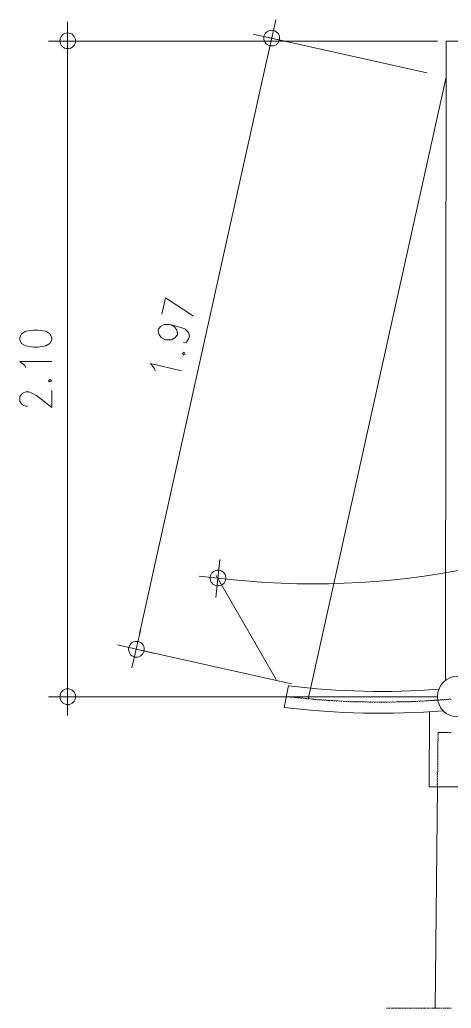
# Model space of a CAD drawing. Header units: millimetres. Extents: x 2928 to 3112, y 1220 to 1280.
# Drawn here: x 3032.37 to 3035.09, y 1266.5 to 1272.72 of the extents above; entities that cross this region are included whole.
import ezdxf

# ---------------------------------------------------------------- set-up
doc = ezdxf.new("R2010")
doc.units = ezdxf.units.MM

msp = doc.modelspace()

# ---------------------------------------------------------------- linework, layer by layer
at = {"color": 7, "linetype": 'Continuous', "lineweight": 20, "true_color": 0x000007}
for points in [[(3032.66857, 1272.47158), (3032.66857, 1272.71141), (3032.66857, 1272.71141)], [(3033.93056, 1272.48977), (3033.98184, 1272.72464), (3033.98184, 1272.72464)], [(3033.83959, 1272.63367), (3034.07446, 1272.58074), (3034.07446, 1272.58074)], [(3032.54783, 1272.59067), (3032.78931, 1272.59067), (3032.78931, 1272.59067)], [(3033.46414, 1270.85729), (3033.28716, 1270.97307), (3033.264, 1270.86886)], [(3033.31693, 1270.80436), (3033.3434, 1270.78947), (3033.35828, 1270.76962), (3033.36324, 1270.74647), (3033.36159, 1270.7382), (3033.3467, 1270.72001), (3033.3252, 1270.70843), (3033.29543, 1270.70677), (3033.28716, 1270.70843), (3033.25904, 1270.72331), (3033.24416, 1270.74316), (3033.24085, 1270.76632), (3033.2425, 1270.77459), (3033.25573, 1270.79278), (3033.27889, 1270.80436), (3033.31693, 1270.80436), (3033.36324, 1270.79278), (3033.4079, 1270.77624), (3033.43271, 1270.75474), (3033.43767, 1270.72993), (3033.43271, 1270.71504), (3033.41948, 1270.69354), (3033.39963, 1270.69189)], [(3032.40558, 1270.5331), (3032.39731, 1270.54799), (3032.36754, 1270.57115), (3032.56933, 1270.57115)], [(3033.22265, 1270.5116), (3033.21604, 1270.52814), (3033.19288, 1270.55791), (3033.38805, 1270.51326)], [(3032.41716, 1270.28997), (3032.40558, 1270.28997), (3032.38739, 1270.29658), (3032.37912, 1270.30485), (3032.36754, 1270.31974), (3032.36754, 1270.35117), (3032.37912, 1270.36605), (3032.38739, 1270.37267), (3032.40558, 1270.38094), (3032.42543, 1270.38094), (3032.44363, 1270.37267), (3032.4734, 1270.35778), (3032.56933, 1270.2817), (3032.56933, 1270.38921)], [(3033.60473, 1269.08421), (3033.62954, 1269.32404), (3033.62954, 1269.32404)], [(3033.73539, 1269.19337), (3033.49887, 1269.21818), (3033.49887, 1269.21818)], [(3033.12838, 1268.87581), (3033.07545, 1268.64094), (3033.07545, 1268.64094)], [(3033.21935, 1268.73191), (3032.98448, 1268.78484), (3032.98448, 1268.78484)], [(3032.66857, 1268.57974), (3032.66857, 1268.33992), (3032.66857, 1268.33992)], [(3032.78931, 1268.459), (3032.54783, 1268.459), (3032.54783, 1268.459)]]:
    msp.add_lwpolyline(points, dxfattribs=at)
at = {"color": 253, "linetype": 'Continuous', "lineweight": 5, "true_color": 0x9a9a9a}
for points in [[(3035.00235, 1272.59067), (3032.64707, 1272.59067), (3032.64707, 1272.59067)], [(3034.93453, 1272.39053), (3033.93718, 1272.61217), (3033.93718, 1272.61217)], [(3033.93387, 1272.50962), (3033.12342, 1268.85431), (3033.12342, 1268.85431)], [(3032.66857, 1268.5599), (3032.66857, 1272.49143), (3032.66857, 1272.49143)], [(3033.98514, 1268.56817), (3033.60638, 1269.22315), (3033.60638, 1269.22315)], [(3034.08107, 1268.54005), (3033.08207, 1268.76168), (3033.08207, 1268.76168)], [(3035.00235, 1268.459), (3032.64707, 1268.459), (3032.64707, 1268.459)]]:
    msp.add_lwpolyline(points, dxfattribs=at)
at = {"color": 7, "linetype": 'Continuous', "lineweight": 5, "true_color": 0x000007}
for points in [[(3035.20248, 1268.56486), (3035.19917, 1272.59067), (3035.05693, 1272.59067), (3035.05197, 1268.56486)], [(3034.18693, 1268.44412), (3035.05693, 1272.36242), (3035.05693, 1272.36242)], [(3034.03476, 1268.39119), (3034.06288, 1268.52847), (3034.06288, 1268.52847)], [(3035.25706, 1268.39119), (3035.30503, 1268.39119), (3035.30172, 1267.89168), (3034.94942, 1267.89168), (3034.95107, 1268.36307)], [(3034.98746, 1266.49572), (3035.00235, 1267.89168), (3035.00235, 1267.89168)]]:
    msp.add_lwpolyline(points, dxfattribs=at)
at = {"color": 7, "linetype": 'Continuous', "lineweight": 20, "true_color": 0x000007}
for points in [[(3032.36754, 1270.70843), (3032.37912, 1270.68527), (3032.40558, 1270.67039), (3032.4552, 1270.66212), (3032.48167, 1270.66212), (3032.53129, 1270.67039), (3032.55775, 1270.68527), (3032.56933, 1270.70843), (3032.56933, 1270.72331), (3032.55775, 1270.74647), (3032.53129, 1270.76135), (3032.48167, 1270.76797), (3032.4552, 1270.76797), (3032.40558, 1270.76135), (3032.37912, 1270.74647), (3032.36754, 1270.72331)], [(3033.39467, 1270.62242), (3033.40129, 1270.61415), (3033.41121, 1270.61746), (3033.40459, 1270.62904)], [(3032.54948, 1270.44875), (3032.55775, 1270.44214), (3032.56933, 1270.44875), (3032.55775, 1270.45702)]]:
    msp.add_lwpolyline(points, close=True, dxfattribs=at)
at = {"color": 252, "linetype": 'Continuous', "lineweight": 13, "true_color": 0x989898}
for points in [[(3034.04965, 1268.46066), (3034.05461, 1268.459), (3034.05461, 1268.459)], [(3034.05957, 1268.459), (3034.05792, 1268.46066), (3034.05792, 1268.46066)], [(3034.06288, 1268.459), (3034.0695, 1268.459), (3034.0695, 1268.459)], [(3034.07446, 1268.4557), (3034.0728, 1268.45735), (3034.0728, 1268.45735)], [(3034.08934, 1268.4557), (3034.08769, 1268.45735), (3034.08769, 1268.45735)], [(3034.07777, 1268.4557), (3034.08438, 1268.4557), (3034.08438, 1268.4557)], [(3034.09265, 1268.4557), (3034.09927, 1268.45404), (3034.09927, 1268.45404)], [(3034.10423, 1268.45404), (3034.10258, 1268.4557), (3034.10258, 1268.4557)], [(3034.10754, 1268.45404), (3034.11415, 1268.45239), (3034.11415, 1268.45239)], [(3034.11912, 1268.45239), (3034.11746, 1268.45404), (3034.11746, 1268.45404)], [(3034.12242, 1268.45239), (3034.12904, 1268.45239), (3034.12904, 1268.45239)], [(3034.134, 1268.45239), (3034.13235, 1268.45404), (3034.13235, 1268.45404)], [(3034.13731, 1268.44908), (3034.14393, 1268.44908), (3034.14393, 1268.44908)], [(3034.14889, 1268.44908), (3034.14723, 1268.45239), (3034.14723, 1268.45239)], [(3034.1522, 1268.44908), (3034.15881, 1268.44743), (3034.15881, 1268.44743)], [(3034.16377, 1268.44743), (3034.16212, 1268.44908), (3034.16212, 1268.44908)], [(3034.16708, 1268.44743), (3034.1737, 1268.44743), (3034.1737, 1268.44743)], [(3034.17866, 1268.44577), (3034.17535, 1268.44743), (3034.17535, 1268.44743)], [(3034.18197, 1268.44577), (3034.18858, 1268.44577), (3034.18858, 1268.44577)], [(3034.19355, 1268.44577), (3034.19024, 1268.44743), (3034.19024, 1268.44743)], [(3034.19685, 1268.44577), (3034.20512, 1268.44412), (3034.20512, 1268.44412)], [(3034.20843, 1268.44412), (3034.20512, 1268.44577), (3034.20512, 1268.44577)], [(3034.21174, 1268.44412), (3034.22001, 1268.44412), (3034.22001, 1268.44412)], [(3034.22166, 1268.44081), (3034.22001, 1268.44246), (3034.22001, 1268.44246)], [(3034.22663, 1268.44081), (3034.2349, 1268.44081), (3034.2349, 1268.44081)], [(3034.23655, 1268.44081), (3034.2349, 1268.44246), (3034.2349, 1268.44246)], [(3034.24151, 1268.43916), (3034.24813, 1268.43916), (3034.24978, 1268.43916)], [(3034.25144, 1268.43916), (3034.24978, 1268.44081), (3034.24978, 1268.44081)], [(3034.2564, 1268.43916), (3034.26467, 1268.43916), (3034.26467, 1268.43916)], [(3034.26963, 1268.43916), (3034.26798, 1268.44081), (3034.26798, 1268.44081)], [(3034.27128, 1268.43916), (3034.27955, 1268.4375), (3034.27955, 1268.4375)], [(3034.28451, 1268.4375), (3034.28121, 1268.43916), (3034.28121, 1268.43916)], [(3034.28617, 1268.4375), (3034.29444, 1268.4375), (3034.29444, 1268.4375)], [(3034.2994, 1268.4375), (3034.29609, 1268.43916), (3034.29609, 1268.43916)], [(3034.30105, 1268.4375), (3034.30932, 1268.43419), (3034.30932, 1268.43419)], [(3034.31429, 1268.43419), (3034.31098, 1268.4375), (3034.31098, 1268.4375)], [(3034.31759, 1268.43419), (3034.32421, 1268.43419), (3034.32421, 1268.43419)], [(3034.32752, 1268.43419), (3034.32586, 1268.4375), (3034.32586, 1268.4375)], [(3034.33248, 1268.43419), (3034.3391, 1268.43419), (3034.3391, 1268.43419)], [(3034.3424, 1268.43419), (3034.34075, 1268.4375), (3034.34075, 1268.4375)], [(3034.34737, 1268.43254), (3034.35398, 1268.43254), (3034.35398, 1268.43254)], [(3034.35729, 1268.43254), (3034.35564, 1268.43419), (3034.35564, 1268.43419)], [(3034.36225, 1268.43254), (3034.36887, 1268.43254), (3034.36887, 1268.43254)], [(3034.37218, 1268.43254), (3034.37052, 1268.43419), (3034.37052, 1268.43419)], [(3034.37714, 1268.43254), (3034.38375, 1268.43089), (3034.38375, 1268.43089)], [(3034.38706, 1268.43089), (3034.38541, 1268.43254), (3034.38541, 1268.43254)], [(3034.39202, 1268.43089), (3034.39864, 1268.43089), (3034.39864, 1268.43089)], [(3034.40195, 1268.43089), (3034.40029, 1268.43254), (3034.40029, 1268.43254)], [(3034.40691, 1268.43089), (3034.41518, 1268.42923), (3034.41518, 1268.42923)], [(3034.41683, 1268.42923), (3034.41518, 1268.43089), (3034.41518, 1268.43089)], [(3034.4218, 1268.42923), (3034.43007, 1268.42923), (3034.43007, 1268.42923)], [(3034.43172, 1268.42923), (3034.43007, 1268.43089), (3034.43007, 1268.43089)], [(3034.43668, 1268.42923), (3034.44495, 1268.42923), (3034.44495, 1268.42923)], [(3034.44661, 1268.42923), (3034.44495, 1268.43089), (3034.44495, 1268.43089)], [(3034.45157, 1268.42592), (3034.45984, 1268.42592), (3034.45984, 1268.42592)], [(3034.46315, 1268.42592), (3034.46149, 1268.42758), (3034.46149, 1268.42758)], [(3034.46645, 1268.42592), (3034.47472, 1268.42592), (3034.47472, 1268.42592)], [(3034.47803, 1268.42592), (3034.47638, 1268.42758), (3034.47638, 1268.42758)], [(3034.48134, 1268.42592), (3034.48961, 1268.42592), (3034.48961, 1268.42592)], [(3034.49292, 1268.42592), (3034.49126, 1268.42758), (3034.49126, 1268.42758)], [(3034.49623, 1268.42592), (3034.5045, 1268.42592), (3034.5045, 1268.42592)], [(3034.5078, 1268.42592), (3034.50615, 1268.42758), (3034.50615, 1268.42758)], [(3034.51277, 1268.42592), (3034.51938, 1268.42592), (3034.51938, 1268.42592)], [(3034.52269, 1268.42592), (3034.52104, 1268.42758), (3034.52104, 1268.42758)], [(3034.52765, 1268.42592), (3034.53427, 1268.42592), (3034.53427, 1268.42592)], [(3034.53758, 1268.42592), (3034.53592, 1268.42758), (3034.53592, 1268.42758)], [(3034.54254, 1268.42592), (3034.54915, 1268.42592), (3034.54915, 1268.42592)], [(3034.55246, 1268.42592), (3034.55081, 1268.42758), (3034.55081, 1268.42758)], [(3034.55742, 1268.42592), (3034.56404, 1268.42427), (3034.56404, 1268.42427)], [(3034.56735, 1268.42427), (3034.56569, 1268.42592), (3034.56569, 1268.42592)], [(3034.57231, 1268.42427), (3034.57892, 1268.42427), (3034.57892, 1268.42427)], [(3034.58223, 1268.42427), (3034.58058, 1268.42592), (3034.58058, 1268.42592)], [(3034.58719, 1268.42427), (3034.59546, 1268.42427), (3034.59546, 1268.42427)], [(3034.59712, 1268.42427), (3034.59546, 1268.42592), (3034.59546, 1268.42592)], [(3034.60208, 1268.42427), (3034.61035, 1268.42427), (3034.61035, 1268.42427)], [(3034.612, 1268.42427), (3034.61035, 1268.42592), (3034.61035, 1268.42592)], [(3034.61697, 1268.42427), (3034.62524, 1268.42427), (3034.62524, 1268.42427)], [(3034.62689, 1268.42427), (3034.62524, 1268.42592), (3034.62524, 1268.42592)], [(3034.63185, 1268.42427), (3034.64012, 1268.42427), (3034.64012, 1268.42427)], [(3034.64343, 1268.42427), (3034.64178, 1268.42592), (3034.64178, 1268.42592)], [(3034.64508, 1268.42427), (3034.65005, 1268.42427), (3034.65501, 1268.42427)], [(3034.65832, 1268.42427), (3034.65666, 1268.42592), (3034.65666, 1268.42592)], [(3034.65997, 1268.42427), (3034.66989, 1268.42427), (3034.66989, 1268.42427)], [(3034.6732, 1268.42427), (3034.67155, 1268.42592), (3034.67155, 1268.42592)], [(3034.67486, 1268.42427), (3034.68478, 1268.42427), (3034.68478, 1268.42427)], [(3034.68809, 1268.42427), (3034.68643, 1268.42592), (3034.68643, 1268.42592)], [(3034.69305, 1268.42427), (3034.69801, 1268.42427), (3034.69801, 1268.42427)], [(3034.70297, 1268.42427), (3034.70132, 1268.42592), (3034.70132, 1268.42592)], [(3034.70794, 1268.42427), (3034.7129, 1268.42427), (3034.7129, 1268.42427)], [(3034.71786, 1268.42427), (3034.71621, 1268.42592), (3034.71621, 1268.42592)], [(3034.72282, 1268.42427), (3034.72778, 1268.42427), (3034.72778, 1268.42427)], [(3034.73275, 1268.42427), (3034.73109, 1268.42592), (3034.73109, 1268.42592)], [(3034.73771, 1268.42427), (3034.74267, 1268.42592), (3034.74267, 1268.42592)], [(3034.74763, 1268.42592), (3034.74598, 1268.42758), (3034.74598, 1268.42758)], [(3034.75094, 1268.42592), (3034.75756, 1268.42592), (3034.75756, 1268.42592)], [(3034.76252, 1268.42592), (3034.76086, 1268.42758), (3034.76086, 1268.42758)], [(3034.76583, 1268.42592), (3034.77575, 1268.42592), (3034.77575, 1268.42592)], [(3034.7774, 1268.42592), (3034.77575, 1268.42758), (3034.77575, 1268.42758)], [(3034.78071, 1268.42592), (3034.79064, 1268.42592), (3034.79064, 1268.42592)], [(3034.79229, 1268.42592), (3034.79064, 1268.42758), (3034.79064, 1268.42758)], [(3034.7956, 1268.42592), (3034.80387, 1268.42592), (3034.80387, 1268.42592)], [(3034.80718, 1268.42592), (3034.80552, 1268.42758), (3034.80552, 1268.42758)], [(3034.81048, 1268.42592), (3034.81875, 1268.42592), (3034.81875, 1268.42592)], [(3034.82372, 1268.42592), (3034.82206, 1268.42758), (3034.82206, 1268.42758)], [(3034.82537, 1268.42592), (3034.83364, 1268.42592), (3034.83364, 1268.42592)], [(3034.8386, 1268.42592), (3034.83695, 1268.42758), (3034.83695, 1268.42758)], [(3034.84026, 1268.42923), (3034.84853, 1268.42923), (3034.84853, 1268.42923)], [(3034.85349, 1268.42923), (3034.85183, 1268.43089), (3034.85183, 1268.43089)], [(3034.85679, 1268.42923), (3034.86341, 1268.42923), (3034.86341, 1268.42923)], [(3034.86837, 1268.42923), (3034.86672, 1268.43089), (3034.86672, 1268.43089)], [(3034.87168, 1268.42923), (3034.8783, 1268.42923), (3034.8783, 1268.42923)], [(3034.88326, 1268.43089), (3034.8816, 1268.43254), (3034.8816, 1268.43254)], [(3034.88657, 1268.43089), (3034.89318, 1268.43089), (3034.89318, 1268.43089)], [(3034.89814, 1268.43089), (3034.89649, 1268.43254), (3034.89649, 1268.43254)], [(3034.90145, 1268.43089), (3034.90807, 1268.43089), (3034.90807, 1268.43089)], [(3034.91303, 1268.43089), (3034.91138, 1268.43254), (3034.91138, 1268.43254)], [(3034.91634, 1268.43089), (3034.92295, 1268.43254), (3034.92295, 1268.43254)], [(3034.92792, 1268.43254), (3034.92626, 1268.43419), (3034.92626, 1268.43419)], [(3034.93122, 1268.43254), (3034.93784, 1268.43254), (3034.93784, 1268.43254)], [(3034.9428, 1268.43254), (3034.94115, 1268.43419), (3034.94115, 1268.43419)], [(3034.94611, 1268.43254), (3034.95273, 1268.43419), (3034.95273, 1268.43419)], [(3034.95769, 1268.43419), (3034.95603, 1268.4375), (3034.95603, 1268.4375)], [(3034.961, 1268.43419), (3034.96927, 1268.43419), (3034.96927, 1268.43419)], [(3034.97257, 1268.43419), (3034.96927, 1268.4375), (3034.96927, 1268.4375)], [(3034.97588, 1268.43419), (3034.98415, 1268.43419), (3034.98415, 1268.43419)], [(3034.98746, 1268.4375), (3034.98415, 1268.43916), (3034.98415, 1268.43916)], [(3034.99077, 1268.4375), (3034.99904, 1268.4375), (3034.99904, 1268.4375)], [(3035.00235, 1268.4375), (3034.99904, 1268.43916), (3034.99904, 1268.43916)], [(3035.00565, 1268.4375), (3035.01392, 1268.4375), (3035.01392, 1268.4375)], [(3035.01889, 1268.4375), (3035.01723, 1268.43916), (3035.01723, 1268.43916)], [(3035.02054, 1268.43916), (3035.02881, 1268.43916), (3035.02881, 1268.43916)], [(3035.03377, 1268.43916), (3035.03212, 1268.44081), (3035.03212, 1268.44081)], [(3035.03543, 1268.43916), (3035.0437, 1268.43916), (3035.0437, 1268.43916)], [(3035.04866, 1268.43916), (3035.047, 1268.44081), (3035.047, 1268.44081)], [(3035.05031, 1268.43916), (3035.05197, 1268.43916), (3035.05858, 1268.44081)], [(3035.06354, 1268.44081), (3035.06189, 1268.44246), (3035.06189, 1268.44246)], [(3035.06685, 1268.44081), (3035.07347, 1268.44081), (3035.07347, 1268.44081)], [(3035.07843, 1268.44412), (3035.07512, 1268.44577), (3035.07512, 1268.44577)], [(3035.08174, 1268.44412), (3035.08835, 1268.44412), (3035.08835, 1268.44412)], [(3035.00565, 1268.21917), (3035.004, 1268.22083), (3035.004, 1268.22083)], [(3035.00565, 1268.23406), (3035.01062, 1268.23406), (3035.01062, 1268.23406)], [(3035.00565, 1268.23406), (3035.00565, 1268.22248), (3035.00565, 1268.22248)], [(3035.00565, 1268.21421), (3035.00565, 1268.20925), (3035.00565, 1268.20925)], [(3035.01227, 1268.23406), (3035.01062, 1268.23571), (3035.01062, 1268.23571)], [(3035.01558, 1268.23406), (3035.0255, 1268.23406), (3035.0255, 1268.23406)], [(3035.02716, 1268.23406), (3035.0255, 1268.23571), (3035.0255, 1268.23571)], [(3035.03046, 1268.23406), (3035.04039, 1268.23406), (3035.04039, 1268.23406)], [(3035.0437, 1268.23406), (3035.04204, 1268.23571), (3035.04204, 1268.23571)], [(3035.04535, 1268.23406), (3035.05527, 1268.23406), (3035.05527, 1268.23406)], [(3035.05858, 1268.23406), (3035.05693, 1268.23571), (3035.05693, 1268.23571)], [(3035.06024, 1268.23406), (3035.06851, 1268.23406), (3035.06851, 1268.23406)], [(3035.07347, 1268.23406), (3035.07181, 1268.23571), (3035.07181, 1268.23571)], [(3035.07512, 1268.23406), (3035.08339, 1268.23406), (3035.08339, 1268.23406)], [(3035.08835, 1268.23406), (3035.0867, 1268.23571), (3035.0867, 1268.23571)], [(3035.004, 1268.17452), (3035.00235, 1268.17617), (3035.00235, 1268.17617)], [(3035.004, 1268.15963), (3035.00235, 1268.16129), (3035.00235, 1268.16129)], [(3035.004, 1268.14475), (3035.00235, 1268.1464), (3035.00235, 1268.1464)], [(3035.00565, 1268.20429), (3035.004, 1268.20594), (3035.004, 1268.20594)], [(3035.00565, 1268.1894), (3035.004, 1268.19106), (3035.004, 1268.19106)], [(3035.004, 1268.16956), (3035.004, 1268.16459), (3035.004, 1268.16459)], [(3035.004, 1268.15632), (3035.004, 1268.14971), (3035.004, 1268.14971)], [(3035.00565, 1268.19933), (3035.00565, 1268.19436), (3035.00565, 1268.19436)], [(3035.00565, 1268.18444), (3035.00565, 1268.17948), (3035.00565, 1268.17948)], [(3035.004, 1268.12986), (3035.00235, 1268.13151), (3035.00235, 1268.13151)], [(3035.004, 1268.11497), (3035.00235, 1268.11663), (3035.00235, 1268.11663)], [(3035.004, 1268.10009), (3035.00235, 1268.10174), (3035.00235, 1268.10174)], [(3035.004, 1268.08355), (3035.00235, 1268.0852), (3035.00235, 1268.0852)], [(3035.004, 1268.14144), (3035.004, 1268.13482), (3035.004, 1268.13482)], [(3035.004, 1268.12655), (3035.004, 1268.11663), (3035.004, 1268.11663)], [(3035.004, 1268.11167), (3035.004, 1268.1034), (3035.004, 1268.1034)], [(3035.004, 1268.09678), (3035.004, 1268.08851), (3035.004, 1268.08851)], [(3035.004, 1268.06866), (3035.00235, 1268.07032), (3035.00235, 1268.07032)], [(3035.004, 1268.05378), (3035.00235, 1268.05543), (3035.00235, 1268.05543)], [(3035.004, 1268.03889), (3035.00235, 1268.04054), (3035.00235, 1268.04054)], [(3035.004, 1268.024), (3035.00235, 1268.02566), (3035.00235, 1268.02566)], [(3035.004, 1268.08189), (3035.004, 1268.07362), (3035.004, 1268.07362)], [(3035.004, 1268.06701), (3035.004, 1268.05874), (3035.004, 1268.05874)], [(3035.004, 1268.05212), (3035.004, 1268.04385), (3035.004, 1268.04385)], [(3035.004, 1268.03558), (3035.004, 1268.02897), (3035.004, 1268.02897)], [(3035.00235, 1267.97935), (3034.99904, 1267.981), (3034.99904, 1267.981)], [(3035.00235, 1267.96446), (3034.99904, 1267.96611), (3034.99904, 1267.96611)], [(3035.004, 1268.00912), (3035.00235, 1268.01077), (3035.00235, 1268.01077)], [(3035.004, 1267.99423), (3035.00235, 1267.99589), (3035.00235, 1267.99589)], [(3035.00235, 1267.97604), (3035.00235, 1267.96942), (3035.00235, 1267.96942)], [(3035.00235, 1267.96115), (3035.00235, 1267.95288), (3035.00235, 1267.95288)], [(3035.004, 1268.0207), (3035.004, 1268.01408), (3035.004, 1268.01408)], [(3035.004, 1268.00581), (3035.004, 1267.99919), (3035.004, 1267.99919)], [(3035.004, 1267.99092), (3035.004, 1267.98431), (3035.004, 1267.98431)], [(3035.00235, 1267.94957), (3034.99904, 1267.95123), (3034.99904, 1267.95123)], [(3035.00235, 1267.93469), (3034.99904, 1267.938), (3034.99904, 1267.938)], [(3035.00235, 1267.9198), (3034.99904, 1267.92311), (3034.99904, 1267.92311)], [(3035.00235, 1267.90326), (3034.99904, 1267.90492), (3034.99904, 1267.90492)], [(3035.00235, 1267.94627), (3035.00235, 1267.938), (3035.00235, 1267.938)], [(3035.00235, 1267.93138), (3035.00235, 1267.92311), (3035.00235, 1267.92311)], [(3035.00235, 1267.91649), (3035.00235, 1267.90822), (3035.00235, 1267.90822)], [(3035.00235, 1267.90161), (3035.00235, 1267.89168), (3035.00235, 1267.89168)], [(3034.68147, 1266.49572), (3034.67816, 1266.49572), (3034.67816, 1266.49572)], [(3034.6947, 1266.49572), (3034.68643, 1266.49572), (3034.68643, 1266.49572)], [(3034.70463, 1266.49572), (3034.69801, 1266.49572), (3034.69801, 1266.49572)], [(3034.71621, 1266.49572), (3034.70959, 1266.49572), (3034.70959, 1266.49572)], [(3034.72778, 1266.49572), (3034.71951, 1266.49572), (3034.71951, 1266.49572)], [(3034.73936, 1266.49572), (3034.73109, 1266.49572), (3034.73109, 1266.49572)], [(3034.74929, 1266.49572), (3034.74267, 1266.49572), (3034.74267, 1266.49572)], [(3034.76252, 1266.49572), (3034.75425, 1266.49572), (3034.75425, 1266.49572)], [(3034.77244, 1266.49572), (3034.76417, 1266.49572), (3034.76417, 1266.49572)], [(3034.78402, 1266.49572), (3034.7774, 1266.49572), (3034.7774, 1266.49572)], [(3034.7956, 1266.49572), (3034.78733, 1266.49572), (3034.78733, 1266.49572)], [(3034.80718, 1266.49572), (3034.79891, 1266.49572), (3034.79891, 1266.49572)], [(3034.8171, 1266.49572), (3034.81048, 1266.49572), (3034.81048, 1266.49572)], [(3034.83033, 1266.49572), (3034.82206, 1266.49572), (3034.82206, 1266.49572)], [(3034.84026, 1266.49572), (3034.83199, 1266.49572), (3034.83199, 1266.49572)], [(3034.85183, 1266.49572), (3034.84522, 1266.49572), (3034.84522, 1266.49572)], [(3034.86176, 1266.49572), (3034.85514, 1266.49572), (3034.85514, 1266.49572)], [(3034.87499, 1266.49572), (3034.86672, 1266.49572), (3034.86672, 1266.49572)], [(3034.88491, 1266.49572), (3034.8783, 1266.49572), (3034.8783, 1266.49572)], [(3034.89649, 1266.49572), (3034.88987, 1266.49572), (3034.88987, 1266.49572)], [(3034.90807, 1266.49572), (3034.8998, 1266.49572), (3034.8998, 1266.49572)], [(3034.91965, 1266.49572), (3034.91303, 1266.49572), (3034.91303, 1266.49572)], [(3034.92957, 1266.49572), (3034.92295, 1266.49572), (3034.92295, 1266.49572)], [(3034.9428, 1266.49572), (3034.93453, 1266.49572), (3034.93453, 1266.49572)], [(3034.95273, 1266.49572), (3034.94446, 1266.49572), (3034.94446, 1266.49572)], [(3034.96265, 1266.49572), (3034.95769, 1266.49572), (3034.95769, 1266.49572)], [(3034.97588, 1266.49572), (3034.96761, 1266.49572), (3034.96761, 1266.49572)], [(3034.98746, 1266.49572), (3034.97754, 1266.49572), (3034.97754, 1266.49572)], [(3034.99738, 1266.49572), (3034.99077, 1266.49572), (3034.99077, 1266.49572)], [(3035.01062, 1266.49572), (3035.00235, 1266.49572), (3035.00235, 1266.49572)], [(3035.02054, 1266.49572), (3035.01227, 1266.49572), (3035.01227, 1266.49572)], [(3035.03046, 1266.49572), (3035.0255, 1266.49572), (3035.0255, 1266.49572)], [(3035.0437, 1266.49572), (3035.03543, 1266.49572), (3035.03543, 1266.49572)], [(3035.05527, 1266.49572), (3035.04535, 1266.49572), (3035.04535, 1266.49572)], [(3035.0652, 1266.49572), (3035.05858, 1266.49572), (3035.05858, 1266.49572)], [(3035.07512, 1266.49572), (3035.06851, 1266.49572), (3035.06851, 1266.49572)], [(3035.08835, 1266.49572), (3035.08008, 1266.49572), (3035.08008, 1266.49572)]]:
    msp.add_lwpolyline(points, dxfattribs=at)
at = {"color": 7, "linetype": 'Continuous', "lineweight": 20, "true_color": 0x000007}
for points in [[(3032.67022, 1272.64194), (3032.6421, 1272.64194), (3032.6206, 1272.61878), (3032.6206, 1272.59232), (3032.6206, 1272.59232), (3032.6206, 1272.5642), (3032.6421, 1272.5427), (3032.67022, 1272.5427), (3032.67022, 1272.5427), (3032.69669, 1272.5427), (3032.71984, 1272.5642), (3032.71984, 1272.59232), (3032.71984, 1272.59232), (3032.71984, 1272.61878), (3032.69669, 1272.64194), (3032.67022, 1272.64194)], [(3033.96695, 1272.65683), (3033.94049, 1272.66344), (3033.91402, 1272.6469), (3033.90741, 1272.62044), (3033.90741, 1272.62044), (3033.90244, 1272.59232), (3033.91898, 1272.56586), (3033.94545, 1272.56089), (3033.94545, 1272.56089), (3033.97357, 1272.55428), (3034.00003, 1272.57082), (3034.00499, 1272.59728), (3034.00499, 1272.59728), (3034.01161, 1272.6254), (3033.99507, 1272.65186), (3033.96695, 1272.65683)], [(3033.56834, 1269.21157), (3033.56503, 1269.1851), (3033.58488, 1269.16029), (3033.613, 1269.15699), (3033.613, 1269.15699), (3033.63946, 1269.15368), (3033.66427, 1269.17353), (3033.66758, 1269.20164), (3033.66758, 1269.20164), (3033.67089, 1269.22811), (3033.65104, 1269.25292), (3033.62292, 1269.25623), (3033.62292, 1269.25623), (3033.59646, 1269.25953), (3033.57165, 1269.23969), (3033.56834, 1269.21157)], [(3033.09199, 1268.70876), (3033.12011, 1268.70379), (3033.14657, 1268.72033), (3033.15153, 1268.7468), (3033.15153, 1268.7468), (3033.15815, 1268.77326), (3033.14161, 1268.79972), (3033.11515, 1268.80634), (3033.11515, 1268.80634), (3033.08703, 1268.81296), (3033.06056, 1268.79476), (3033.0556, 1268.7683), (3033.0556, 1268.7683), (3033.04899, 1268.74184), (3033.06553, 1268.71537), (3033.09199, 1268.70876)], [(3032.67022, 1268.40938), (3032.69669, 1268.40938), (3032.71984, 1268.43254), (3032.71984, 1268.459), (3032.71984, 1268.459), (3032.71984, 1268.48712), (3032.69669, 1268.50862), (3032.67022, 1268.50862), (3032.67022, 1268.50862), (3032.6421, 1268.50862), (3032.6206, 1268.48712), (3032.6206, 1268.459), (3032.6206, 1268.459), (3032.6206, 1268.43254), (3032.6421, 1268.40938), (3032.67022, 1268.40938)]]:
    msp.add_open_spline(points, degree=3, knots=[0, 0, 0, 0, 0.0625, 0.0625, 0.0625, 0.062501, 0.125, 0.125, 0.125, 0.125001, 0.1875, 0.1875, 0.1875, 0.187501, 1, 1, 1, 1], dxfattribs=at)
at = {"color": 253, "linetype": 'Continuous', "lineweight": 5, "true_color": 0x9a9a9a}
msp.add_open_spline([(3033.7172, 1269.19503), (3035.85746, 1268.98001), (3037.89683, 1270.15765), (3038.7784, 1272.12093)], degree=3, dxfattribs=at)
at = {"color": 7, "linetype": 'Continuous', "lineweight": 5, "true_color": 0x000007}
msp.add_open_spline([(3035.25706, 1268.459), (3035.25706, 1268.53012), (3035.20082, 1268.58801), (3035.1297, 1268.58801), (3035.1297, 1268.58801), (3035.05858, 1268.58801), (3035.00235, 1268.53012), (3035.00235, 1268.459), (3035.00235, 1268.459), (3035.00235, 1268.38788), (3035.05858, 1268.33165), (3035.1297, 1268.33165), (3035.1297, 1268.33165), (3035.20082, 1268.33165), (3035.25706, 1268.38788), (3035.25706, 1268.459)], degree=3, knots=[0, 0, 0, 0, 0.0625, 0.0625, 0.0625, 0.062501, 0.125, 0.125, 0.125, 0.125001, 0.1875, 0.1875, 0.1875, 0.187501, 1, 1, 1, 1], dxfattribs=at)
for points in [[(3034.06453, 1268.52682), (3034.37714, 1268.48877), (3034.6947, 1268.48216), (3035.00896, 1268.50531)], [(3034.03476, 1268.39119), (3034.36721, 1268.35149), (3034.70463, 1268.34322), (3035.03873, 1268.36969)]]:
    msp.add_open_spline(points, degree=3, dxfattribs=at)

doc.saveas('drawing.dxf')
